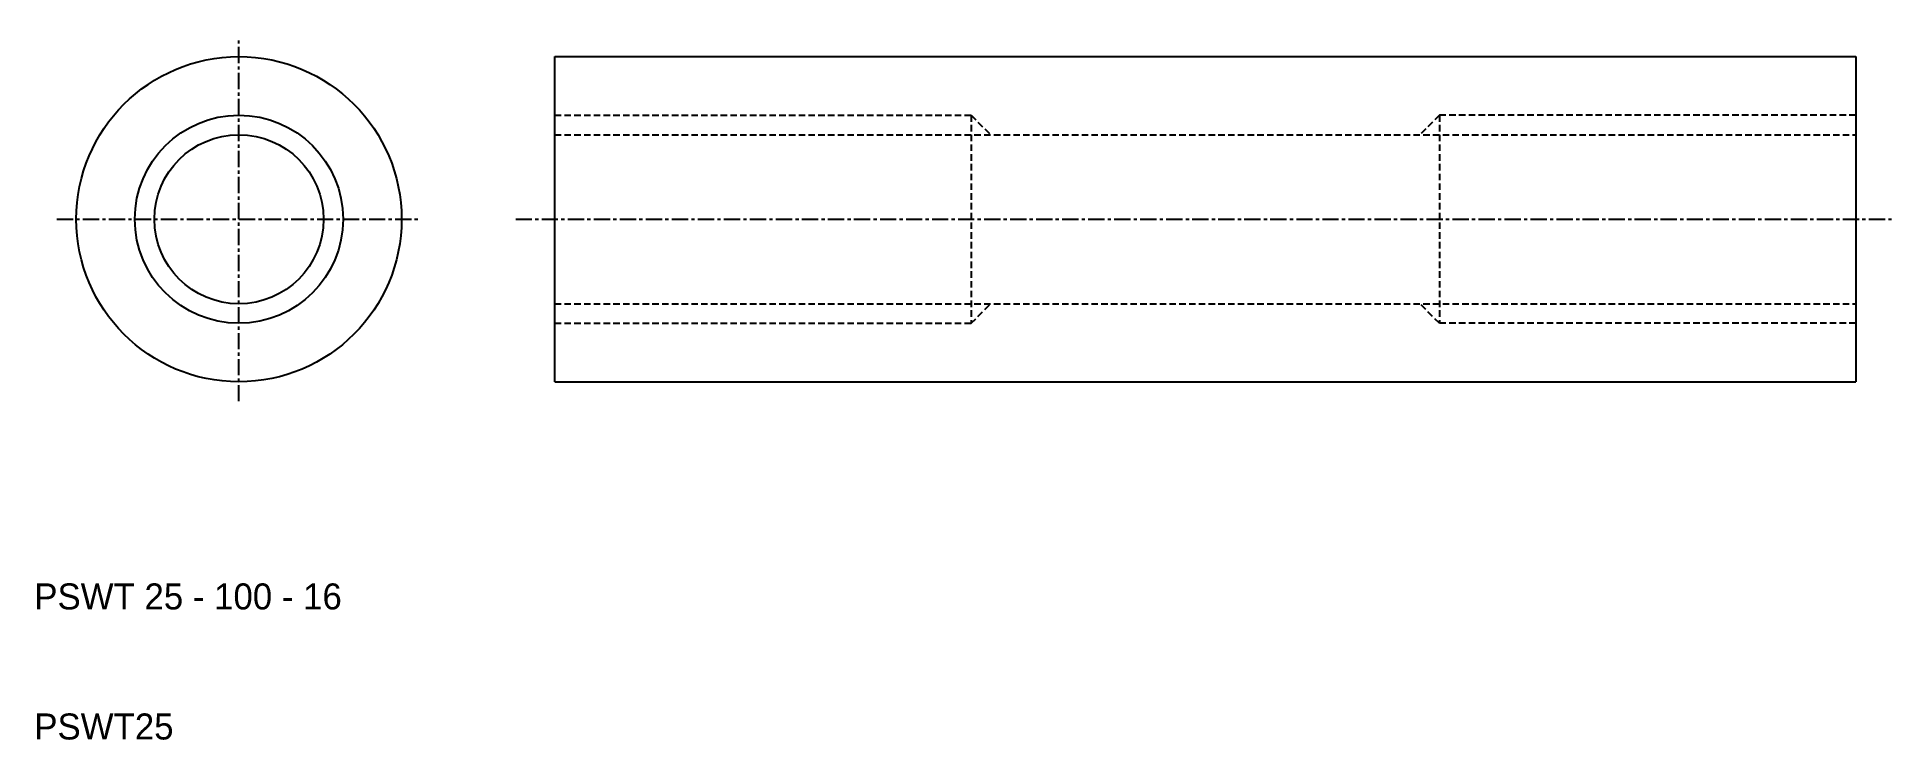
# Model space of a CAD drawing. Extents: x 10 to 153, y 10 to 64.
import ezdxf

# ---------------------------------------------------------------- set-up
doc = ezdxf.new("R2010")
doc.units = 0
doc.linetypes.add('CENTER', pattern=[2, 1.25, -0.25, 0.25, -0.25])
doc.linetypes.add('DASHED', pattern=[0.75, 0.5, -0.25])
doc.layers.get('0').update_dxf_attribs({"linetype": 'CONTINUOUS'})
doc.layers.add('CENTER', color=1, linetype='CENTER')

msp = doc.modelspace()

# ---------------------------------------------------------------- linework, layer by layer
at = {"color": 7, "linetype": 'CONTINUOUS'}
for p, q in [((50, 62.5), (150, 62.5)), ((50, 37.5), (50, 62.5)), ((150, 62.5), (150, 37.5)), ((50, 37.5), (150, 37.5))]:
    msp.add_line(p, q, dxfattribs=at)
at = {"color": 3, "linetype": 'DASHED'}
for p, q in [((50, 58), (82, 58)), ((82, 58), (82, 42)), ((82, 58), (83.5, 56.5)), ((118, 58), (116.5, 56.5)), ((150, 58), (118, 58)), ((118, 58), (118, 42)), ((50, 56.5), (150, 56.5)), ((50, 43.5), (150, 43.5)), ((82, 42), (83.5, 43.5)), ((118, 42), (116.5, 43.5)), ((50, 42), (82, 42)), ((150, 42), (118, 42))]:
    msp.add_line(p, q, dxfattribs=at)
at = {"color": 7, "linetype": 'CONTINUOUS'}
for radius in [12.5, 8, 6.5]:
    msp.add_circle((25.73, 50), radius, dxfattribs=at)
at = {"layer": 'CENTER', "color": 1, "linetype": 'CENTER'}
for p, q in [((25.73, 36), (25.73, 64)), ((11.73, 50), (39.73, 50)), ((47, 50), (153, 50))]:
    msp.add_line(p, q, dxfattribs=at)

# ---------------------------------------------------------------- texts
at = {"color": 7, "linetype": 'CONTINUOUS'}
for s, p in [('PSWT 25 - 100 - 16', (10, 20)), ('PSWT25', (10, 10))]:
    msp.add_text(s, height=2, dxfattribs=at).set_placement(p)

doc.saveas('drawing.dxf')
